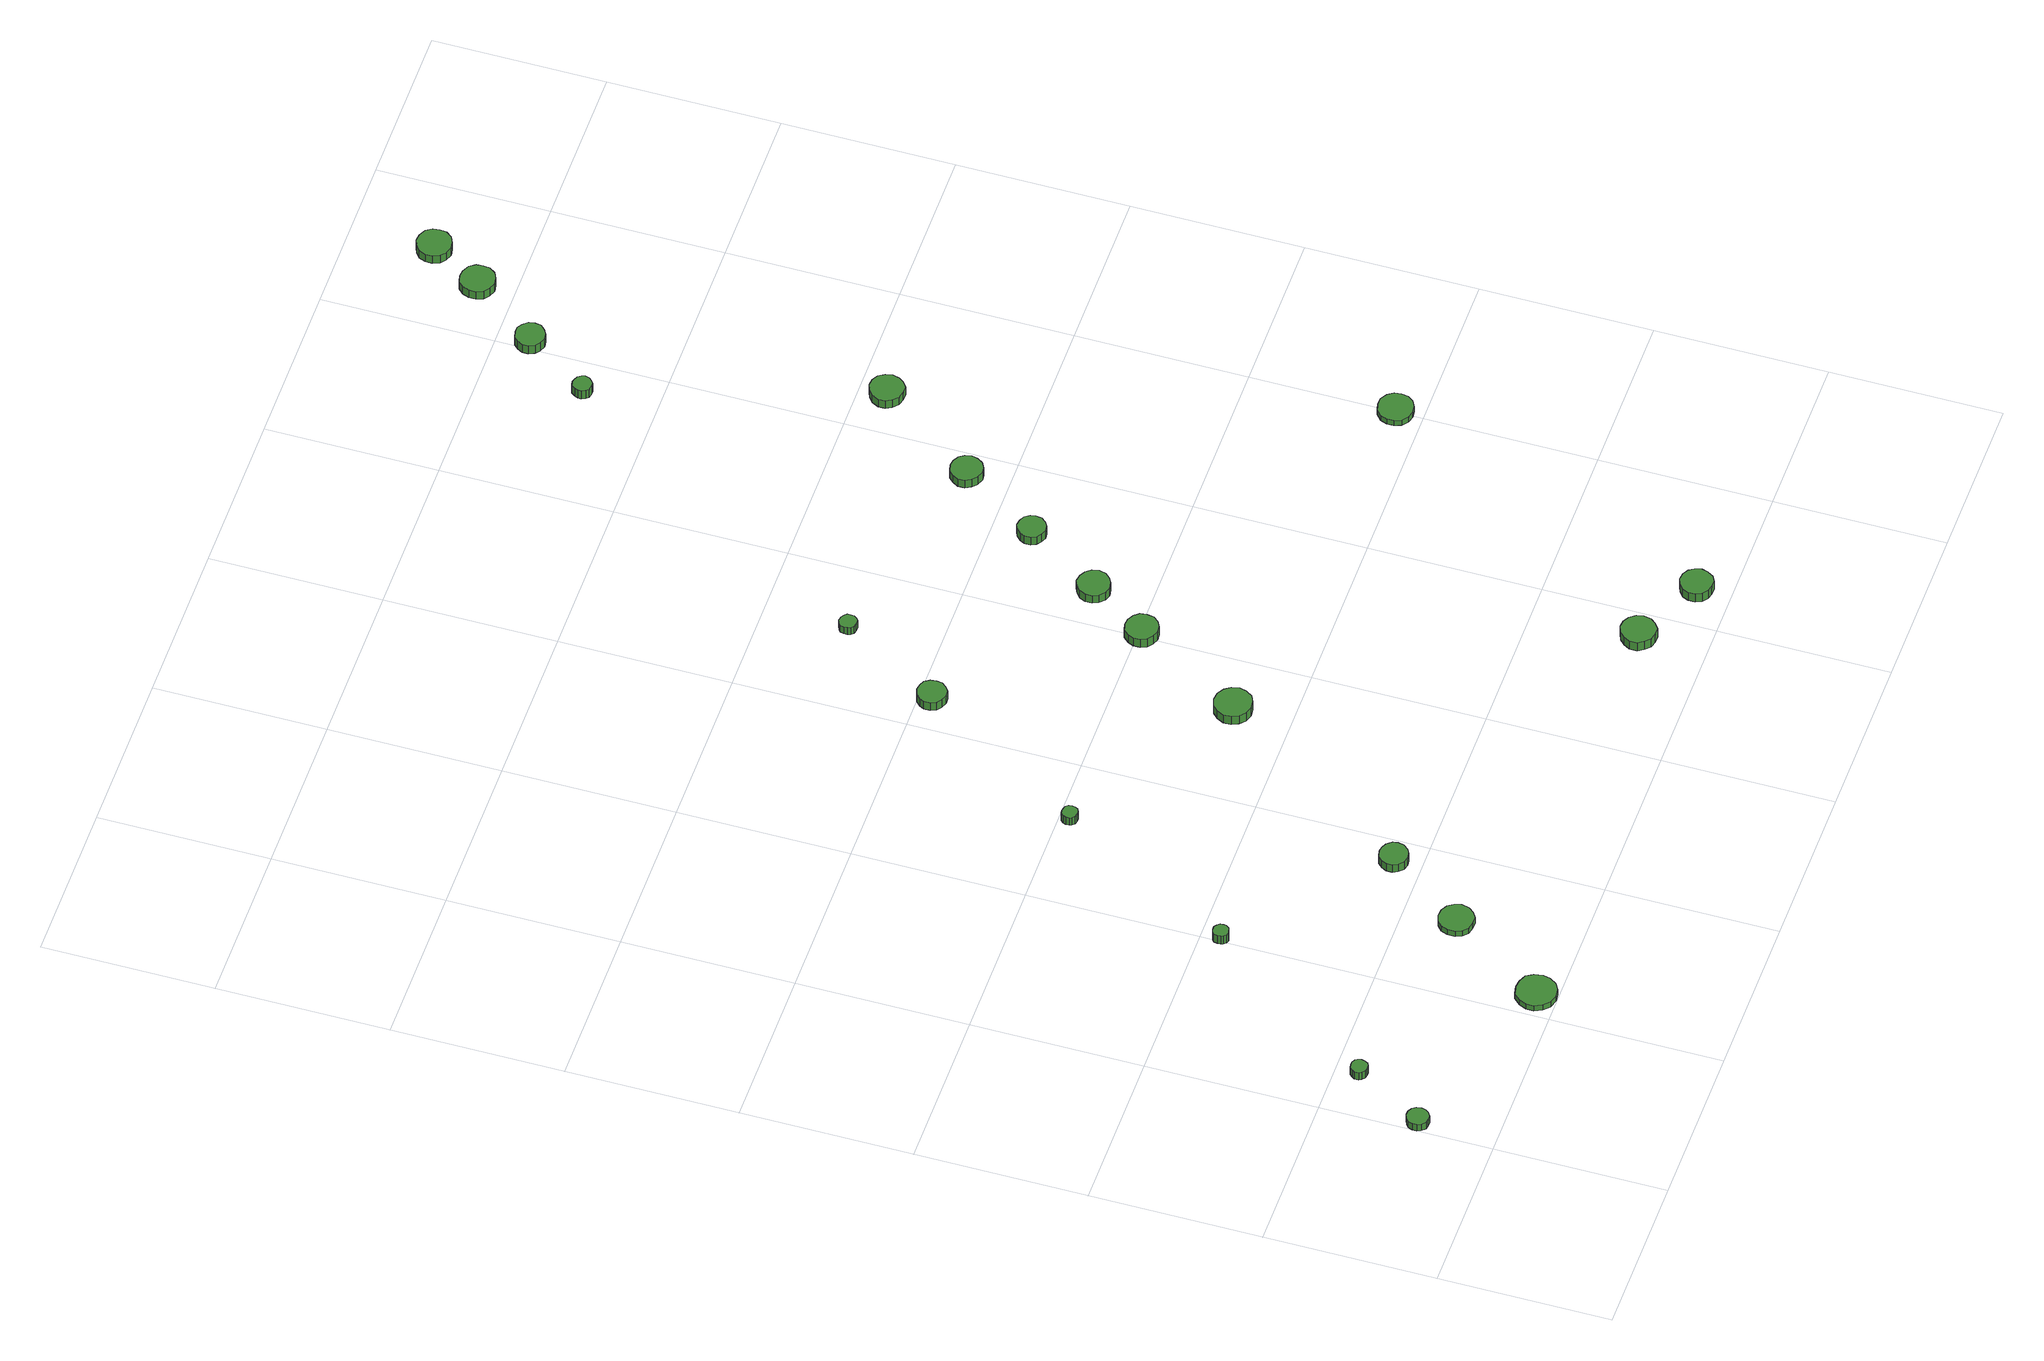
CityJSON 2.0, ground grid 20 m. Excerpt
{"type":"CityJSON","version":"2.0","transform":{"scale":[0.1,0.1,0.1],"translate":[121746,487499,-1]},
"CityObjects":{
"tree1":{"type":"SolitaryVegetationObject","attributes":{"function":"something"},"geometry":[{"type":"MultiSurface","lod":"1","boundaries":[[[0,1,2,3,4,5,6,7,8,9,10,11,12,13,14]],[[15,16,17,18,19,20,21,22,23,24,25,26,27,28,29]],[[0,29,28,1]],[[1,28,27,2]],[[2,27,26,3]],[[3,26,25,4]],[[4,25,24,5]],[[5,24,23,6]],[[6,23,22,7]],[[7,22,21,8]],[[8,21,20,9]],[[9,20,19,10]],[[10,19,18,11]],[[11,18,17,12]],[[12,17,16,13]],[[13,16,15,14]],[[14,15,29,0]]]}]},
"tree2":{"type":"SolitaryVegetationObject","attributes":{"function":"something"},"geometry":[{"type":"MultiSurface","lod":"1","boundaries":[[[30,31,32,33,34,35,36,37,38,39,40,41,42,43,44]],[[45,46,47,48,49,50,51,52,53,54,55,56,57,58,59]],[[30,59,58,31]],[[31,58,57,32]],[[32,57,56,33]],[[33,56,55,34]],[[34,55,54,35]],[[35,54,53,36]],[[36,53,52,37]],[[37,52,51,38]],[[38,51,50,39]],[[39,50,49,40]],[[40,49,48,41]],[[41,48,47,42]],[[42,47,46,43]],[[43,46,45,44]],[[44,45,59,30]]]}]},
"tree3":{"type":"SolitaryVegetationObject","attributes":{"function":"something"},"geometry":[{"type":"MultiSurface","lod":"1","boundaries":[[[60,61,62,63,64,65,66,67,68,69,70,71,72,73,74]],[[75,76,77,78,79,80,81,82,83,84,85,86,87,88,89]],[[60,89,88,61]],[[61,88,87,62]],[[62,87,86,63]],[[63,86,85,64]],[[64,85,84,65]],[[65,84,83,66]],[[66,83,82,67]],[[67,82,81,68]],[[68,81,80,69]],[[69,80,79,70]],[[70,79,78,71]],[[71,78,77,72]],[[72,77,76,73]],[[73,76,75,74]],[[74,75,89,60]]]}]},
"tree4":{"type":"SolitaryVegetationObject","attributes":{"function":"something"},"geometry":[{"type":"MultiSurface","lod":"1","boundaries":[[[90,91,92,93,94,95,96,97,98,99,100,101,102,103,104]],[[105,106,107,108,109,110,111,112,113,114,115,116,117,118,119]],[[90,119,118,91]],[[91,118,117,92]],[[92,117,116,93]],[[93,116,115,94]],[[94,115,114,95]],[[95,114,113,96]],[[96,113,112,97]],[[97,112,111,98]],[[98,111,110,99]],[[99,110,109,100]],[[100,109,108,101]],[[101,108,107,102]],[[102,107,106,103]],[[103,106,105,104]],[[104,105,119,90]]]}]},
"tree5":{"type":"SolitaryVegetationObject","attributes":{"function":"something"},"geometry":[{"type":"MultiSurface","lod":"1","boundaries":[[[120,121,122,123,124,125,126,127,128,129,130,131,132,133,134]],[[135,136,137,138,139,140,141,142,143,144,145,146,147,148,149]],[[120,149,148,121]],[[121,148,147,122]],[[122,147,146,123]],[[123,146,145,124]],[[124,145,144,125]],[[125,144,143,126]],[[126,143,142,127]],[[127,142,141,128]],[[128,141,140,129]],[[129,140,139,130]],[[130,139,138,131]],[[131,138,137,132]],[[132,137,136,133]],[[133,136,135,134]],[[134,135,149,120]]]}]},
"tree6":{"type":"SolitaryVegetationObject","attributes":{"function":"something"},"geometry":[{"type":"MultiSurface","lod":"1","boundaries":[[[150,151,152,153,154,155,156,157,158,159,160,161,162,163,164]],[[165,166,167,168,169,170,171,172,173,174,175,176,177,178,179]],[[150,179,178,151]],[[151,178,177,152]],[[152,177,176,153]],[[153,176,175,154]],[[154,175,174,155]],[[155,174,173,156]],[[156,173,172,157]],[[157,172,171,158]],[[158,171,170,159]],[[159,170,169,160]],[[160,169,168,161]],[[161,168,167,162]],[[162,167,166,163]],[[163,166,165,164]],[[164,165,179,150]]]}]},
"tree7":{"type":"SolitaryVegetationObject","attributes":{"function":"something"},"geometry":[{"type":"MultiSurface","lod":"1","boundaries":[[[180,181,182,183,184,185,186,187,188,189,190,191,192,193,194]],[[195,196,197,198,199,200,201,202,203,204,205,206,207,208,209]],[[180,209,208,181]],[[181,208,207,182]],[[182,207,206,183]],[[183,206,205,184]],[[184,205,204,185]],[[185,204,203,186]],[[186,203,202,187]],[[187,202,201,188]],[[188,201,200,189]],[[189,200,199,190]],[[190,199,198,191]],[[191,198,197,192]],[[192,197,196,193]],[[193,196,195,194]],[[194,195,209,180]]]}]},
"tree8":{"type":"SolitaryVegetationObject","attributes":{"function":"something"},"geometry":[{"type":"MultiSurface","lod":"1","boundaries":[[[210,211,212,213,214,215,216,217,218,219,220,221,222,223,224]],[[225,226,227,228,229,230,231,232,233,234,235,236,237,238,239]],[[210,239,238,211]],[[211,238,237,212]],[[212,237,236,213]],[[213,236,235,214]],[[214,235,234,215]],[[215,234,233,216]],[[216,233,232,217]],[[217,232,231,218]],[[218,231,230,219]],[[219,230,229,220]],[[220,229,228,221]],[[221,228,227,222]],[[222,227,226,223]],[[223,226,225,224]],[[224,225,239,210]]]}]},
"tree9":{"type":"SolitaryVegetationObject","attributes":{"function":"something"},"geometry":[{"type":"MultiSurface","lod":"1","boundaries":[[[240,241,242,243,244,245,246,247,248,249,250,251,252,253,254]],[[255,256,257,258,259,260,261,262,263,264,265,266,267,268,269]],[[240,269,268,241]],[[241,268,267,242]],[[242,267,266,243]],[[243,266,265,244]],[[244,265,264,245]],[[245,264,263,246]],[[246,263,262,247]],[[247,262,261,248]],[[248,261,260,249]],[[249,260,259,250]],[[250,259,258,251]],[[251,258,257,252]],[[252,257,256,253]],[[253,256,255,254]],[[254,255,269,240]]]}]},
"tree10":{"type":"SolitaryVegetationObject","attributes":{"function":"something"},"geometry":[{"type":"MultiSurface","lod":"1","boundaries":[[[270,271,272,273,274,275,276,277,278,279,280,281,282,283,284]],[[285,286,287,288,289,290,291,292,293,294,295,296,297,298,299]],[[270,299,298,271]],[[271,298,297,272]],[[272,297,296,273]],[[273,296,295,274]],[[274,295,294,275]],[[275,294,293,276]],[[276,293,292,277]],[[277,292,291,278]],[[278,291,290,279]],[[279,290,289,280]],[[280,289,288,281]],[[281,288,287,282]],[[282,287,286,283]],[[283,286,285,284]],[[284,285,299,270]]]}]},
"tree11":{"type":"SolitaryVegetationObject","attributes":{"function":"something"},"geometry":[{"type":"MultiSurface","lod":"1","boundaries":[[[300,301,302,303,304,305,306,307,308,309,310,311,312,313,314]],[[315,316,317,318,319,320,321,322,323,324,325,326,327,328,329]],[[300,329,328,301]],[[301,328,327,302]],[[302,327,326,303]],[[303,326,325,304]],[[304,325,324,305]],[[305,324,323,306]],[[306,323,322,307]],[[307,322,321,308]],[[308,321,320,309]],[[309,320,319,310]],[[310,319,318,311]],[[311,318,317,312]],[[312,317,316,313]],[[313,316,315,314]],[[314,315,329,300]]]}]},
"tree12":{"type":"SolitaryVegetationObject","attributes":{"function":"something"},"geometry":[{"type":"MultiSurface","lod":"1","boundaries":[[[330,331,332,333,334,335,336,337,338,339,340,341,342,343,344]],[[345,346,347,348,349,350,351,352,353,354,355,356,357,358,359]],[[330,359,358,331]],[[331,358,357,332]],[[332,357,356,333]],[[333,356,355,334]],[[334,355,354,335]],[[335,354,353,336]],[[336,353,352,337]],[[337,352,351,338]],[[338,351,350,339]],[[339,350,349,340]],[[340,349,348,341]],[[341,348,347,342]],[[342,347,346,343]],[[343,346,345,344]],[[344,345,359,330]]]}]},
"tree13":{"type":"SolitaryVegetationObject","attributes":{"function":"something"},"geometry":[{"type":"MultiSurface","lod":"1","boundaries":[[[360,361,362,363,364,365,366,367,368,369,370,371,372,373,374]],[[375,376,377,378,379,380,381,382,383,384,385,386,387,388,389]],[[360,389,388,361]],[[361,388,387,362]],[[362,387,386,363]],[[363,386,385,364]],[[364,385,384,365]],[[365,384,383,366]],[[366,383,382,367]],[[367,382,381,368]],[[368,381,380,369]],[[369,380,379,370]],[[370,379,378,371]],[[371,378,377,372]],[[372,377,376,373]],[[373,376,375,374]],[[374,375,389,360]]]}]},
"tree14":{"type":"SolitaryVegetationObject","attributes":{"function":"something"},"geometry":[{"type":"MultiSurface","lod":"1","boundaries":[[[390,391,392,393,394,395,396,397,398,399,400,401,402,403,404]],[[405,406,407,408,409,410,411,412,413,414,415,416,417,418,419]],[[390,419,418,391]],[[391,418,417,392]],[[392,417,416,393]],[[393,416,415,394]],[[394,415,414,395]],[[395,414,413,396]],[[396,413,412,397]],[[397,412,411,398]],[[398,411,410,399]],[[399,410,409,400]],[[400,409,408,401]],[[401,408,407,402]],[[402,407,406,403]],[[403,406,405,404]],[[404,405,419,390]]]}]},
"tree15":{"type":"SolitaryVegetationObject","attributes":{"function":"something"},"geometry":[{"type":"MultiSurface","lod":"1","boundaries":[[[420,421,422,423,424,425,426,427,428,429,430,431,432,433,434]],[[435,436,437,438,439,440,441,442,443,444,445,446,447,448,449]],[[420,449,448,421]],[[421,448,447,422]],[[422,447,446,423]],[[423,446,445,424]],[[424,445,444,425]],[[425,444,443,426]],[[426,443,442,427]],[[427,442,441,428]],[[428,441,440,429]],[[429,440,439,430]],[[430,439,438,431]],[[431,438,437,432]],[[432,437,436,433]],[[433,436,435,434]],[[434,435,449,420]]]}]},
"tree16":{"type":"SolitaryVegetationObject","attributes":{"function":"something"},"geometry":[{"type":"MultiSurface","lod":"1","boundaries":[[[450,451,452,453,454,455,456,457,458,459,460,461,462,463,464]],[[465,466,467,468,469,470,471,472,473,474,475,476,477,478,479]],[[450,479,478,451]],[[451,478,477,452]],[[452,477,476,453]],[[453,476,475,454]],[[454,475,474,455]],[[455,474,473,456]],[[456,473,472,457]],[[457,472,471,458]],[[458,471,470,459]],[[459,470,469,460]],[[460,469,468,461]],[[461,468,467,462]],[[462,467,466,463]],[[463,466,465,464]],[[464,465,479,450]]]}]},
"tree17":{"type":"SolitaryVegetationObject","attributes":{"function":"something"},"geometry":[{"type":"MultiSurface","lod":"1","boundaries":[[[480,481,482,483,484,485,486,487,488,489,490,491,492,493,494]],[[495,496,497,498,499,500,501,502,503,504,505,506,507,508,509]],[[480,509,508,481]],[[481,508,507,482]],[[482,507,506,483]],[[483,506,505,484]],[[484,505,504,485]],[[485,504,503,486]],[[486,503,502,487]],[[487,502,501,488]],[[488,501,500,489]],[[489,500,499,490]],[[490,499,498,491]],[[491,498,497,492]],[[492,497,496,493]],[[493,496,495,494]],[[494,495,509,480]]]}]},
"tree18":{"type":"SolitaryVegetationObject","attributes":{"function":"something"},"geometry":[{"type":"MultiSurface","lod":"1","boundaries":[[[510,511,512,513,514,515,516,517,518,519,520,521,522,523,524]],[[525,526,527,528,529,530,531,532,533,534,535,536,537,538,539]],[[510,539,538,511]],[[511,538,537,512]],[[512,537,536,513]],[[513,536,535,514]],[[514,535,534,515]],[[515,534,533,516]],[[516,533,532,517]],[[517,532,531,518]],[[518,531,530,519]],[[519,530,529,520]],[[520,529,528,521]],[[521,528,527,522]],[[522,527,526,523]],[[523,526,525,524]],[[524,525,539,510]]]}]},
"tree19":{"type":"SolitaryVegetationObject","attributes":{"function":"something"},"geometry":[{"type":"MultiSurface","lod":"1","boundaries":[[[540,541,542,543,544,545,546,547,548,549,550,551,552,553,554]],[[555,556,557,558,559,560,561,562,563,564,565,566,567,568,569]],[[540,569,568,541]],[[541,568,567,542]],[[542,567,566,543]],[[543,566,565,544]],[[544,565,564,545]],[[545,564,563,546]],[[546,563,562,547]],[[547,562,561,548]],[[548,561,560,549]],[[549,560,559,550]],[[550,559,558,551]],[[551,558,557,552]],[[552,557,556,553]],[[553,556,555,554]],[[554,555,569,540]]]}]},
"tree20":{"type":"SolitaryVegetationObject","attributes":{"function":"something"},"geometry":[{"type":"MultiSurface","lod":"1","boundaries":[[[570,571,572,573,574,575,576,577,578,579,580,581,582,583,584]],[[585,586,587,588,589,590,591,592,593,594,595,596,597,598,599]],[[570,599,598,571]],[[571,598,597,572]],[[572,597,596,573]],[[573,596,595,574]],[[574,595,594,575]],[[575,594,593,576]],[[576,593,592,577]],[[577,592,591,578]],[[578,591,590,579]],[[579,590,589,580]],[[580,589,588,581]],[[581,588,587,582]],[[582,587,586,583]],[[583,586,585,584]],[[584,585,599,570]]]}]},
"tree21":{"type":"SolitaryVegetationObject","attributes":{"function":"something"},"geometry":[{"type":"MultiSurface","lod":"1","boundaries":[[[600,601,602,603,604,605,606,607,608,609,610,611,612,613,614]],[[615,616,617,618,619,620,621,622,623,624,625,626,627,628,629]],[[600,629,628,601]],[[601,628,627,602]],[[602,627,626,603]],[[603,626,625,604]],[[604,625,624,605]],[[605,624,623,606]],[[606,623,622,607]],[[607,622,621,608]],[[608,621,620,609]],[[609,620,619,610]],[[610,619,618,611]],[[611,618,617,612]],[[612,617,616,613]],[[613,616,615,614]],[[614,615,629,600]]]}]},
"tree22":{"type":"SolitaryVegetationObject","attributes":{"function":"something"},"geometry":[{"type":"MultiSurface","lod":"1","boundaries":[[[630,631,632,633,634,635,636,637,638,639,640,641,642,643,644]],[[645,646,647,648,649,650,651,652,653,654,655,656,657,658,659]],[[630,659,658,631]],[[631,658,657,632]],[[632,657,656,633]],[[633,656,655,634]],[[634,655,654,635]],[[635,654,653,636]],[[636,653,652,637]],[[637,652,651,638]],[[638,651,650,639]],[[639,650,649,640]],[[640,649,648,641]],[[641,648,647,642]],[[642,647,646,643]],[[643,646,645,644]],[[644,645,659,630]]]}]}
},
"vertices":[
[25,90,17],[24,96,17],[21,100,17],[16,103,17],[11,103,17],[6,101,17],[2,98,17],[0,93,17],[0,88,17],[2,83,17],[6,79,17],[11,78,17],[16,78,17],[21,81,17],[24,85,17],[24,85,7],[21,81,7],[16,78,7],[11,78,7],[6,79,7],[2,83,7],[0,88,7],[0,93,7],[2,98,7],[6,101,7],[11,103,7],[16,103,7],[21,100,7],[24,96,7],[25,90,7],
[72,174,18],[71,178,18],[69,181,18],[65,183,18],[61,183,18],[57,182,18],[54,179,18],[52,176,18],[52,171,18],[54,168,18],[57,165,18],[61,164,18],[65,164,18],[69,166,18],[71,170,18],[71,170,7],[69,166,7],[65,164,7],[61,164,7],[57,165,7],[54,168,7],[52,171,7],[52,176,7],[54,179,7],[57,182,7],[61,183,7],[65,183,7],[69,181,7],[71,178,7],[72,174,7],
[253,24,15],[251,34,15],[246,42,15],[237,46,15],[228,47,15],[218,45,15],[211,38,15],[207,29,15],[207,20,15],[211,11,15],[218,4,15],[228,1,15],[237,2,15],[246,7,15],[251,15,15],[251,15,7],[246,7,7],[237,2,7],[228,1,7],[218,4,7],[211,11,7],[207,20,7],[207,29,7],[211,38,7],[218,45,7],[228,47,7],[237,46,7],[246,42,7],[251,34,7],[253,24,7],
[209,376,25],[209,380,25],[206,383,25],[203,385,25],[199,385,25],[196,384,25],[193,382,25],[192,378,25],[192,374,25],[193,371,25],[196,368,25],[199,367,25],[203,368,25],[206,369,25],[209,373,25],[209,373,12],[206,369,12],[203,368,12],[199,367,12],[196,368,12],[193,371,12],[192,374,12],[192,378,12],[193,382,12],[196,384,12],[199,385,12],[203,385,12],[206,383,12],[209,380,12],[209,376,12],
[325,140,15],[323,148,15],[318,155,15],[311,159,15],[302,160,15],[294,157,15],[288,152,15],[285,144,15],[285,135,15],[288,128,15],[294,122,15],[302,120,15],[311,120,15],[318,125,15],[323,131,15],[323,131,7],[318,125,7],[311,120,7],[302,120,7],[294,122,7],[288,128,7],[285,135,7],[285,144,7],[288,152,7],[294,157,7],[302,160,7],[311,159,7],[318,155,7],[323,148,7],[325,140,7],
[387,233,19],[386,239,19],[381,245,19],[375,248,19],[369,249,19],[362,247,19],[357,242,19],[354,236,19],[354,229,19],[357,223,19],[362,218,19],[369,216,19],[375,217,19],[381,220,19],[386,226,19],[386,226,7],[381,220,7],[375,217,7],[369,216,7],[362,218,7],[357,223,7],[354,229,7],[354,236,7],[357,242,7],[362,247,7],[369,249,7],[375,248,7],[381,245,7],[386,239,7],[387,233,7],
[327,587,23],[326,591,23],[324,594,23],[320,595,23],[317,596,23],[313,595,23],[310,592,23],[309,589,23],[309,585,23],[310,582,23],[313,579,23],[317,578,23],[320,578,23],[324,580,23],[326,583,23],[326,583,11],[324,580,11],[320,578,11],[317,578,11],[313,579,11],[310,582,11],[309,585,11],[309,589,11],[310,592,11],[313,595,11],[317,596,11],[320,595,11],[324,594,11],[326,591,11],[327,587,11],
[545,465,26],[543,474,26],[538,481,26],[530,486,26],[521,487,26],[512,484,26],[506,478,26],[502,470,26],[502,461,26],[506,453,26],[512,447,26],[521,444,26],[530,445,26],[538,449,26],[543,457,26],[543,457,13],[538,449,13],[530,445,13],[521,444,13],[512,447,13],[506,453,13],[502,461,13],[502,470,13],[506,478,13],[512,484,13],[521,487,13],[530,486,13],[538,481,13],[543,474,13],[545,465,13],
[460,785,19],[459,792,19],[455,798,19],[449,801,19],[442,802,19],[435,800,19],[430,795,19],[427,789,19],[427,782,19],[430,775,19],[435,771,19],[442,768,19],[449,769,19],[455,773,19],[459,778,19],[459,778,7],[455,773,7],[449,769,7],[442,768,7],[435,771,7],[430,775,7],[427,782,7],[427,789,7],[430,795,7],[435,800,7],[442,802,7],[449,801,7],[455,798,7],[459,792,7],[460,785,7],
[623,596,19],[622,604,19],[617,610,19],[610,614,19],[602,615,19],[595,613,19],[589,607,19],[586,600,19],[586,592,19],[589,585,19],[595,580,19],[602,577,19],[610,578,19],[617,582,19],[622,588,19],[622,588,6],[617,582,6],[610,578,6],[602,577,6],[595,580,6],[589,585,6],[586,592,6],[586,600,6],[589,607,6],[595,613,6],[602,615,6],[610,614,6],[617,610,6],[622,604,6],[623,596,6],
[524,904,19],[524,908,19],[521,911,19],[518,913,19],[513,914,19],[509,912,19],[506,910,19],[505,906,19],[505,902,19],[506,898,19],[509,895,19],[513,894,19],[518,894,19],[521,896,19],[524,900,19],[524,900,8],[521,896,8],[518,894,8],[513,894,8],[509,895,8],[506,898,8],[505,902,8],[505,906,8],[506,910,8],[509,912,8],[513,914,8],[518,913,8],[521,911,8],[524,908,8],[524,904,8],
[783,78,23],[781,86,23],[776,93,23],[769,97,23],[761,98,23],[753,95,23],[747,89,23],[743,82,23],[743,73,23],[747,66,23],[753,60,23],[761,58,23],[769,58,23],[776,63,23],[781,69,23],[781,69,10],[776,63,10],[769,58,10],[761,58,10],[753,60,10],[747,66,10],[743,73,10],[743,82,10],[747,89,10],[753,95,10],[761,98,10],[769,97,10],[776,93,10],[781,86,10],[783,78,10],
[670,666,18],[668,674,18],[663,680,18],[656,684,18],[648,685,18],[641,682,18],[635,677,18],[632,670,18],[632,662,18],[635,655,18],[641,649,18],[648,647,18],[656,648,18],[663,652,18],[668,658,18],[668,658,6],[663,652,6],[656,648,6],[648,647,6],[641,649,6],[635,655,6],[632,662,6],[632,670,6],[635,677,6],[641,682,6],[648,685,6],[656,684,6],[663,680,6],[668,674,6],[670,666,6],
[866,38,25],[864,46,25],[860,52,25],[853,56,25],[845,57,25],[838,54,25],[832,49,25],[829,42,25],[829,34,25],[832,27,25],[838,22,25],[845,20,25],[853,20,25],[860,24,25],[864,31,25],[864,31,12],[860,24,12],[853,20,12],[845,20,12],[838,22,12],[832,27,12],[829,34,12],[829,42,12],[832,49,12],[838,54,12],[845,57,12],[853,56,12],[860,52,12],[864,46,12],[866,38,12],
[725,756,18],[724,762,18],[720,768,18],[714,771,18],[707,772,18],[701,770,18],[696,765,18],[693,759,18],[693,752,18],[696,746,18],[701,742,18],[707,739,18],[714,740,18],[720,744,18],[724,749,18],[724,749,6],[720,744,6],[714,740,6],[707,739,6],[701,742,6],[696,746,6],[693,752,6],[693,759,6],[696,765,6],[701,770,6],[707,772,6],[714,771,6],[720,768,6],[724,762,6],[725,756,6],
[788,850,18],[786,857,18],[782,863,18],[775,867,18],[768,868,18],[760,866,18],[755,861,18],[751,854,18],[751,846,18],[755,839,18],[760,834,18],[768,831,18],[775,832,18],[782,836,18],[786,842,18],[786,842,6],[782,836,6],[775,832,6],[768,831,6],[760,834,6],[755,839,6],[751,846,6],[751,854,6],[755,861,6],[760,866,6],[768,868,6],[775,867,6],[782,863,6],[786,857,6],[788,850,6],
[1021,432,14],[1020,440,14],[1015,447,14],[1007,452,14],[999,452,14],[991,450,14],[984,444,14],[981,436,14],[981,428,14],[984,420,14],[991,414,14],[999,412,14],[1007,413,14],[1015,417,14],[1020,424,14],[1020,424,6],[1015,417,6],[1007,413,6],[999,412,6],[991,414,6],[984,420,6],[981,428,6],[981,436,6],[984,444,6],[991,450,6],[999,452,6],[1007,452,6],[1015,447,6],[1020,440,6],[1021,432,6],
[868,966,26],[866,974,26],[862,981,26],[855,985,26],[847,986,26],[839,983,26],[833,978,26],[829,970,26],[829,962,26],[833,955,26],[839,949,26],[847,947,26],[855,947,26],[862,952,26],[866,958,26],[866,958,14],[862,952,14],[855,947,14],[847,947,14],[839,949,14],[833,955,14],[829,962,14],[829,970,14],[833,978,14],[839,983,14],[847,986,14],[855,985,14],[862,981,14],[866,974,14],[868,966,14],
[765,1285,25],[764,1289,25],[761,1293,25],[757,1295,25],[753,1296,25],[748,1295,25],[745,1291,25],[743,1287,25],[743,1283,25],[745,1278,25],[748,1275,25],[753,1274,25],[757,1274,25],[761,1277,25],[764,1280,25],[764,1280,12],[761,1277,12],[757,1274,12],[753,1274,12],[748,1275,12],[745,1278,12],[743,1283,12],[743,1287,12],[745,1291,12],[748,1295,12],[753,1296,12],[757,1295,12],[761,1293,12],[764,1289,12],[765,1285,12],
[826,1362,21],[825,1369,21],[820,1375,21],[814,1379,21],[807,1379,21],[800,1377,21],[795,1372,21],[792,1366,21],[792,1359,21],[795,1352,21],[800,1348,21],[807,1345,21],[814,1346,21],[820,1350,21],[825,1355,21],[825,1355,8],[820,1350,8],[814,1346,8],[807,1345,8],[800,1348,8],[795,1352,8],[792,1359,8],[792,1366,8],[795,1372,8],[800,1377,8],[807,1379,8],[814,1379,8],[820,1375,8],[825,1369,8],[826,1362,8],
[890,1442,20],[889,1450,20],[884,1457,20],[876,1461,20],[868,1462,20],[860,1460,20],[854,1454,20],[851,1446,20],[851,1438,20],[854,1430,20],[860,1425,20],[868,1422,20],[876,1423,20],[884,1427,20],[889,1434,20],[889,1434,8],[884,1427,8],[876,1423,8],[868,1422,8],[860,1425,8],[854,1430,8],[851,1438,8],[851,1446,8],[854,1454,8],[860,1460,8],[868,1462,8],[876,1461,8],[884,1457,8],[889,1450,8],[890,1442,8],
[925,1503,21],[924,1511,21],[919,1518,21],[911,1522,21],[903,1523,21],[895,1520,21],[889,1515,21],[886,1507,21],[886,1499,21],[889,1491,21],[895,1486,21],[903,1483,21],[911,1484,21],[919,1488,21],[924,1495,21],[924,1495,9],[919,1488,9],[911,1484,9],[903,1483,9],[895,1486,9],[889,1491,9],[886,1499,9],[886,1507,9],[889,1515,9],[895,1520,9],[903,1523,9],[911,1522,9],[919,1518,9],[924,1511,9],[925,1503,9]
]}
